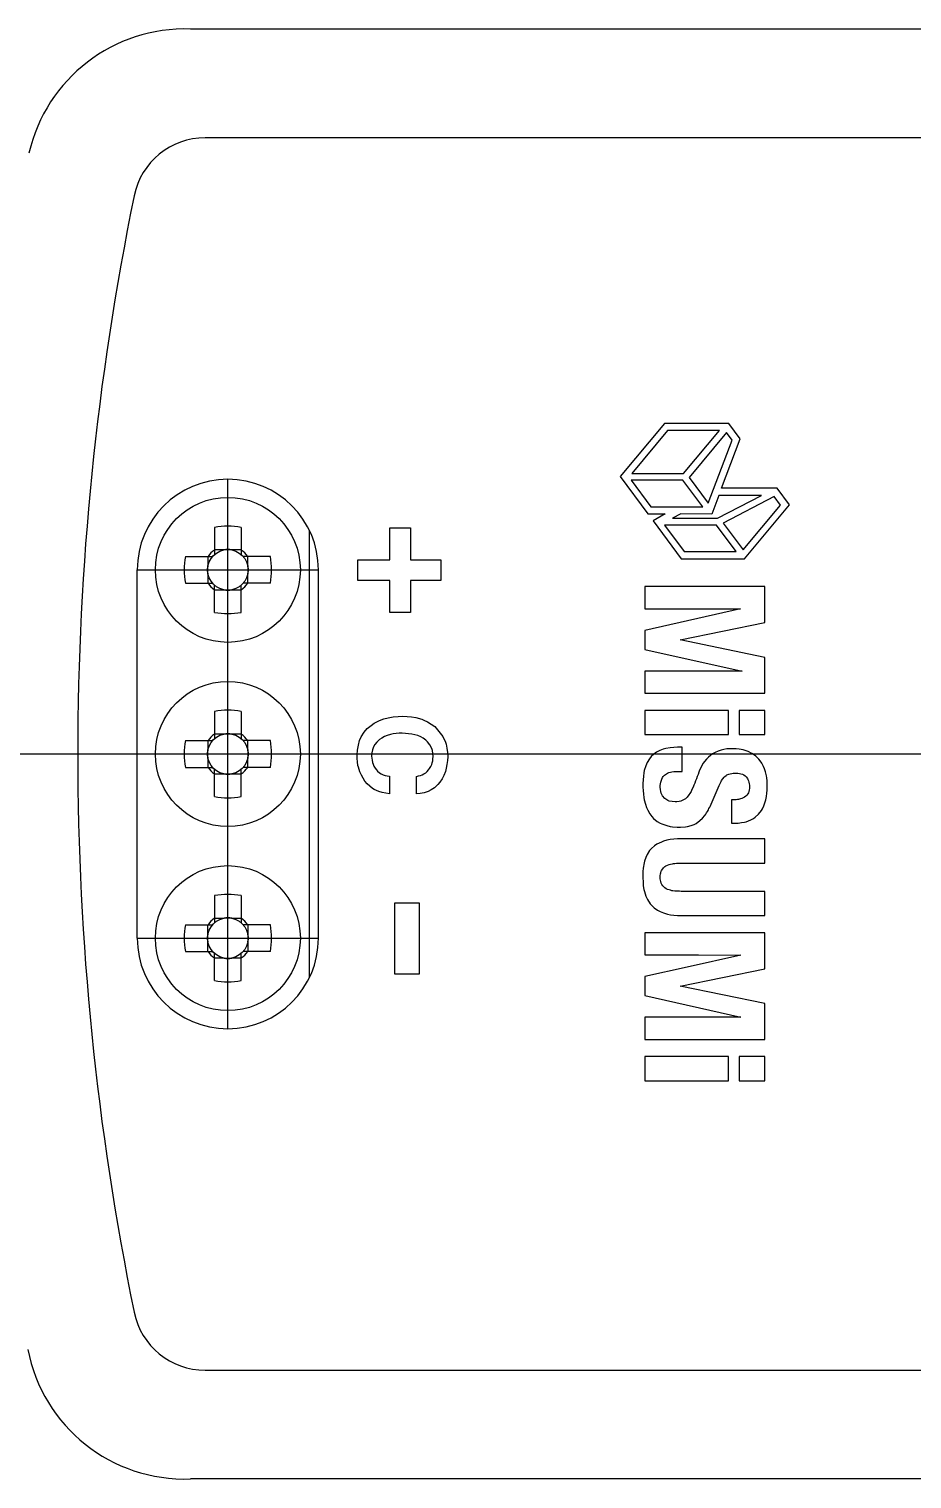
# Model space of a CAD drawing. Extents: x -48 to 334, y -80 to 81.
# Drawn here: x 221.36 to 245.73, y 41.45 to 81.45 of the extents above; entities that cross this region are included whole.
import ezdxf

# ---------------------------------------------------------------- set-up
doc = ezdxf.new("R2010")
doc.units = 0
doc.linetypes.add('CENTER', pattern=[50.8, 31.75, -6.35, 6.35, -6.35])
doc.layers.get('0').update_dxf_attribs({"linetype": 'CONTINUOUS'})
doc.layers.add('CENTER', color=1, linetype='CENTER')

msp = doc.modelspace()

# ---------------------------------------------------------------- linework, layer by layer
at = {"color": 7, "linetype": 'CONTINUOUS'}
for p, q in [((273.598, 81.452), (225.814, 81.452)), ((273.191, 78.452), (226.222, 78.452)), ((238.895, 70.568), (237.673, 69.105)), ((240.672, 70.568), (238.895, 70.568)), ((240.986, 70.145), (240.672, 70.568)), ((238.983, 70.379), (237.992, 69.193)), ((240.41, 70.379), (238.983, 70.379)), ((239.419, 69.193), (240.41, 70.379)), ((240.611, 70.318), (239.576, 69.08)), ((240.105, 68.371), (240.764, 70.112)), ((240.471, 68.784), (240.986, 70.145)), ((240.764, 70.112), (240.611, 70.318)), ((237.673, 69.105), (238.441, 68.075)), ((239.405, 69.004), (237.976, 69.004)), ((237.976, 69.004), (238.522, 68.271)), ((237.992, 69.193), (239.419, 69.193)), ((239.951, 68.271), (239.405, 69.004)), ((239.576, 69.08), (240.105, 68.371)), ((240.396, 68.588), (240.201, 68.073)), ((240.363, 67.958), (241.571, 68.588)), ((241.571, 68.588), (240.396, 68.588)), ((242.001, 68.784), (240.471, 68.784)), ((241.92, 68.56), (240.512, 67.825)), ((242.1, 68.319), (241.92, 68.56)), ((242.343, 68.324), (242.001, 68.784)), ((238.441, 68.075), (238.919, 68.077)), ((238.522, 68.271), (239.951, 68.271)), ((238.919, 68.077), (238.58, 67.887)), ((239.345, 68.077), (239.116, 67.958)), ((240.201, 68.073), (239.345, 68.077)), ((241.066, 67.081), (242.1, 68.319)), ((241.104, 66.841), (242.343, 68.324)), ((226.479, 67.705), (226.479, 66.952)), ((227.219, 67.705), (227.219, 66.952)), ((229.099, 55.282), (229.099, 67.622)), ((231.314, 67.691), (231.887, 67.691)), ((231.314, 66.809), (231.314, 67.691)), ((231.887, 67.691), (231.887, 66.809)), ((238.58, 67.887), (239.359, 66.841)), ((240.33, 67.762), (238.901, 67.762)), ((238.901, 67.762), (239.441, 67.037)), ((239.116, 67.958), (240.363, 67.958)), ((240.87, 67.037), (240.33, 67.762)), ((240.512, 67.825), (241.066, 67.081)), ((225.676, 66.902), (226.428, 66.902)), ((226.299, 66.902), (226.299, 66.637)), ((226.743, 67.082), (226.479, 67.082)), ((227.219, 67.082), (226.954, 67.082)), ((228.021, 66.902), (227.269, 66.902)), ((227.399, 66.637), (227.399, 66.902)), ((239.359, 66.841), (241.104, 66.841)), ((239.441, 67.037), (240.87, 67.037)), ((224.349, 56.372), (224.349, 66.532)), ((226.299, 66.427), (226.299, 66.162)), ((227.399, 66.162), (227.399, 66.427)), ((229.349, 56.372), (229.349, 66.532)), ((230.432, 66.809), (231.314, 66.809)), ((230.432, 66.235), (230.432, 66.809)), ((231.887, 66.809), (232.725, 66.809)), ((232.725, 66.809), (232.725, 66.235)), ((225.676, 66.162), (226.428, 66.162)), ((226.479, 65.359), (226.479, 66.112)), ((227.219, 65.359), (227.219, 66.112)), ((228.021, 66.162), (227.269, 66.162)), ((231.314, 66.235), (230.432, 66.235)), ((231.314, 65.353), (231.314, 66.235)), ((232.725, 66.235), (231.887, 66.235)), ((231.887, 66.235), (231.887, 65.353)), ((238.351, 66.071), (238.351, 65.459)), ((241.667, 66.071), (238.351, 66.071)), ((241.667, 65.077), (241.667, 66.071)), ((226.479, 65.982), (226.743, 65.982)), ((226.954, 65.982), (227.219, 65.982)), ((231.887, 65.353), (231.314, 65.353)), ((238.351, 65.459), (240.998, 65.459)), ((240.998, 65.459), (238.351, 64.859)), ((238.351, 64.859), (238.351, 64.339)), ((239.326, 64.604), (241.667, 65.077)), ((241.667, 64.116), (239.326, 64.604)), ((238.351, 64.339), (241.04, 63.739)), ((241.667, 63.127), (241.667, 64.116)), ((241.04, 63.739), (238.351, 63.739)), ((238.351, 63.739), (238.351, 63.127)), ((238.351, 63.127), (241.667, 63.127)), ((226.479, 62.625), (226.479, 61.872)), ((227.219, 62.625), (227.219, 61.872)), ((231.031, 62.374), (231.156, 62.42)), ((231.156, 62.42), (231.271, 62.45)), ((231.271, 62.45), (231.414, 62.473)), ((231.414, 62.473), (231.546, 62.484)), ((231.546, 62.484), (231.679, 62.492)), ((231.679, 62.492), (231.799, 62.484)), ((231.799, 62.484), (231.917, 62.473)), ((231.917, 62.473), (232.033, 62.456)), ((232.033, 62.456), (232.198, 62.411)), ((232.198, 62.411), (232.254, 62.388)), ((240.666, 62.656), (238.351, 62.656)), ((238.351, 62.656), (238.351, 61.987)), ((240.666, 61.987), (240.666, 62.656)), ((240.96, 62.656), (240.96, 61.987)), ((241.667, 62.656), (240.96, 62.656)), ((241.667, 61.987), (241.667, 62.656)), ((230.53, 61.93), (230.607, 62.051)), ((230.607, 62.051), (230.696, 62.151)), ((230.696, 62.151), (230.799, 62.239)), ((230.799, 62.239), (230.89, 62.301)), ((230.89, 62.301), (231.031, 62.374)), ((231.492, 62.017), (231.409, 62.006)), ((231.576, 62.024), (231.492, 62.017)), ((231.661, 62.028), (231.576, 62.024)), ((231.749, 62.021), (231.661, 62.028)), ((231.836, 62.012), (231.749, 62.021)), ((231.921, 62), (231.836, 62.012)), ((232.254, 62.388), (232.357, 62.335)), ((232.357, 62.335), (232.458, 62.274)), ((232.458, 62.274), (232.557, 62.208)), ((232.557, 62.208), (232.636, 62.118)), ((232.636, 62.118), (232.711, 62.026)), ((232.711, 62.026), (232.777, 61.931)), ((225.676, 61.822), (226.428, 61.822)), ((226.299, 61.822), (226.299, 61.557)), ((226.743, 62.002), (226.479, 62.002)), ((227.219, 62.002), (226.954, 62.002)), ((228.021, 61.822), (227.269, 61.822)), ((227.399, 61.557), (227.399, 61.822)), ((230.43, 61.559), (230.452, 61.692)), ((230.452, 61.692), (230.485, 61.82)), ((230.485, 61.82), (230.53, 61.93)), ((230.87, 61.649), (230.841, 61.565)), ((230.908, 61.717), (230.87, 61.649)), ((230.961, 61.783), (230.908, 61.717)), ((231.034, 61.849), (230.961, 61.783)), ((231.094, 61.891), (231.034, 61.849)), ((231.168, 61.932), (231.094, 61.891)), ((231.246, 61.965), (231.168, 61.932)), ((231.332, 61.991), (231.246, 61.965)), ((231.409, 62.006), (231.332, 61.991)), ((232.005, 61.983), (231.921, 62)), ((232.087, 61.959), (232.005, 61.983)), ((232.176, 61.922), (232.087, 61.959)), ((232.24, 61.886), (232.176, 61.922)), ((232.309, 61.835), (232.24, 61.886)), ((232.357, 61.79), (232.309, 61.835)), ((232.424, 61.706), (232.357, 61.79)), ((232.476, 61.6), (232.424, 61.706)), ((232.777, 61.931), (232.852, 61.783)), ((232.852, 61.783), (232.87, 61.725)), ((232.87, 61.725), (232.893, 61.613)), ((232.893, 61.613), (232.907, 61.496)), ((238.351, 61.987), (240.666, 61.987)), ((239.054, 61.626), (238.931, 61.606)), ((239.152, 61.635), (239.054, 61.626)), ((239.251, 61.641), (239.152, 61.635)), ((239.386, 61.641), (239.251, 61.641)), ((239.386, 60.973), (239.386, 61.641)), ((240.96, 61.987), (241.667, 61.987)), ((226.299, 61.347), (226.299, 61.082)), ((227.399, 61.082), (227.399, 61.347)), ((230.414, 61.425), (230.43, 61.559)), ((230.418, 61.328), (230.414, 61.425)), ((230.425, 61.232), (230.418, 61.328)), ((230.438, 61.137), (230.425, 61.232)), ((230.826, 61.481), (230.816, 61.396)), ((230.816, 61.396), (230.821, 61.337)), ((230.821, 61.337), (230.829, 61.279)), ((230.841, 61.565), (230.826, 61.481)), ((230.829, 61.279), (230.84, 61.222)), ((230.84, 61.222), (230.855, 61.171)), ((232.474, 61.16), (232.49, 61.208)), ((232.491, 61.55), (232.476, 61.6)), ((232.49, 61.208), (232.502, 61.268)), ((232.505, 61.465), (232.491, 61.55)), ((232.502, 61.268), (232.509, 61.323)), ((232.513, 61.379), (232.505, 61.465)), ((232.509, 61.323), (232.513, 61.379)), ((232.906, 61.271), (232.895, 61.164)), ((232.915, 61.378), (232.906, 61.271)), ((232.907, 61.496), (232.915, 61.378)), ((238.417, 61.216), (238.378, 61.125)), ((238.48, 61.319), (238.417, 61.216)), ((238.529, 61.379), (238.48, 61.319)), ((238.6, 61.447), (238.529, 61.379)), ((238.673, 61.5), (238.6, 61.447)), ((238.768, 61.551), (238.673, 61.5)), ((238.861, 61.587), (238.768, 61.551)), ((238.931, 61.606), (238.861, 61.587)), ((240, 61.245), (239.968, 61.201)), ((240.058, 61.313), (240, 61.245)), ((240.11, 61.364), (240.058, 61.313)), ((240.165, 61.412), (240.11, 61.364)), ((240.221, 61.46), (240.165, 61.412)), ((240.297, 61.497), (240.221, 61.46)), ((240.374, 61.532), (240.297, 61.497)), ((240.462, 61.562), (240.374, 61.532)), ((240.535, 61.579), (240.462, 61.562)), ((240.619, 61.59), (240.535, 61.579)), ((240.704, 61.594), (240.619, 61.59)), ((240.763, 61.595), (240.704, 61.594)), ((240.874, 61.59), (240.763, 61.595)), ((240.958, 61.582), (240.874, 61.59)), ((241.065, 61.563), (240.958, 61.582)), ((241.123, 61.548), (241.065, 61.563)), ((241.203, 61.52), (241.123, 61.548)), ((241.31, 61.468), (241.203, 61.52)), ((241.353, 61.441), (241.31, 61.468)), ((241.42, 61.39), (241.353, 61.441)), ((241.499, 61.313), (241.42, 61.39)), ((241.536, 61.267), (241.499, 61.313)), ((241.583, 61.197), (241.536, 61.267)), ((225.676, 61.082), (226.428, 61.082)), ((226.479, 60.279), (226.479, 61.032)), ((226.479, 60.902), (226.743, 60.902)), ((226.954, 60.902), (227.219, 60.902)), ((227.219, 60.279), (227.219, 61.032)), ((228.021, 61.082), (227.269, 61.082)), ((230.449, 61.088), (230.438, 61.137)), ((230.493, 60.956), (230.449, 61.088)), ((230.533, 60.869), (230.493, 60.956)), ((230.578, 60.783), (230.533, 60.869)), ((230.855, 61.171), (230.88, 61.113)), ((230.88, 61.113), (230.911, 61.062)), ((230.911, 61.062), (230.946, 61.015)), ((230.946, 61.015), (230.98, 60.979)), ((230.98, 60.979), (231.033, 60.934)), ((231.033, 60.934), (231.082, 60.902)), ((231.082, 60.902), (231.13, 60.879)), ((231.13, 60.879), (231.19, 60.861)), ((231.19, 60.861), (231.247, 60.85)), ((231.247, 60.85), (231.306, 60.842)), ((231.306, 60.842), (231.306, 60.351)), ((232.05, 60.835), (232.106, 60.847)), ((232.05, 60.351), (232.05, 60.835)), ((232.106, 60.847), (232.16, 60.862)), ((232.16, 60.862), (232.213, 60.88)), ((232.213, 60.88), (232.258, 60.902)), ((232.258, 60.902), (232.308, 60.936)), ((232.308, 60.936), (232.35, 60.973)), ((232.35, 60.973), (232.388, 61.015)), ((232.388, 61.015), (232.416, 61.053)), ((232.416, 61.053), (232.451, 61.11)), ((232.451, 61.11), (232.474, 61.16)), ((232.81, 60.858), (232.76, 60.764)), ((232.852, 60.965), (232.81, 60.858)), ((232.877, 61.06), (232.852, 60.965)), ((232.895, 61.164), (232.877, 61.06)), ((238.314, 60.836), (238.306, 60.737)), ((238.328, 60.933), (238.314, 60.836)), ((238.34, 60.995), (238.328, 60.933)), ((238.378, 61.125), (238.34, 60.995)), ((238.842, 60.802), (238.859, 60.827)), ((238.859, 60.827), (238.901, 60.871)), ((238.901, 60.871), (238.952, 60.908)), ((238.952, 60.908), (238.976, 60.921)), ((238.976, 60.921), (239.018, 60.938)), ((239.018, 60.938), (239.062, 60.951)), ((239.062, 60.951), (239.101, 60.959)), ((239.101, 60.959), (239.152, 60.966)), ((239.152, 60.966), (239.197, 60.969)), ((239.197, 60.969), (239.243, 60.971)), ((239.243, 60.971), (239.288, 60.973)), ((239.288, 60.973), (239.386, 60.973)), ((239.8, 60.828), (239.778, 60.769)), ((239.821, 60.888), (239.8, 60.828)), ((239.842, 60.948), (239.821, 60.888)), ((239.863, 61.008), (239.842, 60.948)), ((239.896, 61.074), (239.863, 61.008)), ((239.93, 61.139), (239.896, 61.074)), ((239.968, 61.201), (239.93, 61.139)), ((240.504, 60.769), (240.543, 60.816)), ((240.543, 60.816), (240.56, 60.832)), ((240.56, 60.832), (240.594, 60.859)), ((240.594, 60.859), (240.62, 60.875)), ((240.62, 60.875), (240.669, 60.897)), ((240.669, 60.897), (240.707, 60.908)), ((240.707, 60.908), (240.751, 60.918)), ((240.751, 60.918), (240.793, 60.924)), ((240.793, 60.924), (240.836, 60.927)), ((240.836, 60.927), (240.878, 60.926)), ((240.878, 60.926), (240.919, 60.923)), ((240.919, 60.923), (240.964, 60.917)), ((240.964, 60.917), (241.006, 60.907)), ((241.006, 60.907), (241.047, 60.893)), ((241.047, 60.893), (241.085, 60.875)), ((241.085, 60.875), (241.119, 60.852)), ((241.119, 60.852), (241.151, 60.822)), ((241.151, 60.822), (241.183, 60.78)), ((241.632, 61.103), (241.583, 61.197)), ((241.656, 61.044), (241.632, 61.103)), ((241.683, 60.964), (241.656, 61.044)), ((241.71, 60.847), (241.683, 60.964)), ((241.717, 60.798), (241.71, 60.847)), ((230.625, 60.698), (230.578, 60.783)), ((230.695, 60.627), (230.625, 60.698)), ((230.767, 60.56), (230.695, 60.627)), ((230.844, 60.5), (230.767, 60.56)), ((230.886, 60.474), (230.844, 60.5)), ((231.016, 60.417), (230.886, 60.474)), ((231.11, 60.39), (231.016, 60.417)), ((232.372, 60.417), (232.262, 60.384)), ((232.459, 60.46), (232.372, 60.417)), ((232.547, 60.521), (232.459, 60.46)), ((232.639, 60.606), (232.547, 60.521)), ((232.699, 60.675), (232.639, 60.606)), ((232.76, 60.764), (232.699, 60.675)), ((238.302, 60.639), (238.3, 60.54)), ((238.3, 60.54), (238.306, 60.443)), ((238.306, 60.737), (238.302, 60.639)), ((238.306, 60.443), (238.314, 60.347)), ((238.777, 60.54), (238.78, 60.585)), ((238.784, 60.476), (238.777, 60.54)), ((238.78, 60.585), (238.785, 60.631)), ((238.796, 60.414), (238.784, 60.476)), ((238.785, 60.631), (238.792, 60.675)), ((238.792, 60.675), (238.8, 60.706)), ((238.809, 60.371), (238.796, 60.414)), ((238.8, 60.706), (238.82, 60.762)), ((238.82, 60.762), (238.842, 60.802)), ((239.629, 60.417), (239.599, 60.362)), ((239.654, 60.468), (239.629, 60.417)), ((239.684, 60.533), (239.654, 60.468)), ((239.709, 60.591), (239.684, 60.533)), ((239.733, 60.65), (239.709, 60.591)), ((239.756, 60.709), (239.733, 60.65)), ((239.778, 60.769), (239.756, 60.709)), ((240.181, 60.066), (240.404, 60.583)), ((240.404, 60.583), (240.422, 60.621)), ((240.422, 60.621), (240.44, 60.66)), ((240.44, 60.66), (240.459, 60.697)), ((240.459, 60.697), (240.472, 60.72)), ((240.472, 60.72), (240.504, 60.769)), ((241.183, 60.78), (241.199, 60.752)), ((241.199, 60.752), (241.216, 60.713)), ((241.223, 60.416), (241.211, 60.385)), ((241.216, 60.713), (241.226, 60.679)), ((241.233, 60.464), (241.223, 60.416)), ((241.226, 60.679), (241.234, 60.63)), ((241.238, 60.504), (241.233, 60.464)), ((241.234, 60.63), (241.238, 60.588)), ((241.238, 60.588), (241.241, 60.546)), ((241.241, 60.546), (241.238, 60.504)), ((241.725, 60.715), (241.717, 60.798)), ((241.72, 60.367), (241.728, 60.456)), ((241.73, 60.63), (241.725, 60.715)), ((241.728, 60.456), (241.733, 60.546)), ((241.733, 60.546), (241.73, 60.63)), ((231.207, 60.369), (231.11, 60.39)), ((231.306, 60.351), (231.207, 60.369)), ((232.157, 60.364), (232.05, 60.351)), ((232.262, 60.384), (232.157, 60.364)), ((238.314, 60.347), (238.326, 60.252)), ((238.326, 60.252), (238.337, 60.19)), ((238.337, 60.19), (238.37, 60.064)), ((238.37, 60.064), (238.403, 59.973)), ((238.845, 60.297), (238.809, 60.371)), ((238.906, 60.226), (238.845, 60.297)), ((238.933, 60.204), (238.906, 60.226)), ((238.988, 60.171), (238.933, 60.204)), ((239.027, 60.155), (238.988, 60.171)), ((239.11, 60.137), (239.027, 60.155)), ((239.19, 60.133), (239.11, 60.137)), ((239.238, 60.134), (239.19, 60.133)), ((239.301, 60.142), (239.238, 60.134)), ((239.351, 60.154), (239.301, 60.142)), ((239.422, 60.183), (239.351, 60.154)), ((239.478, 60.219), (239.422, 60.183)), ((239.523, 60.26), (239.478, 60.219)), ((239.572, 60.321), (239.523, 60.26)), ((239.599, 60.362), (239.572, 60.321)), ((240.144, 59.986), (240.163, 60.026)), ((240.163, 60.026), (240.181, 60.066)), ((240.789, 60.185), (240.748, 60.184)), ((240.748, 60.184), (240.748, 59.542)), ((240.83, 60.188), (240.789, 60.185)), ((240.871, 60.191), (240.83, 60.188)), ((240.912, 60.195), (240.871, 60.191)), ((240.936, 60.199), (240.912, 60.195)), ((240.992, 60.212), (240.936, 60.199)), ((241.031, 60.225), (240.992, 60.212)), ((241.081, 60.248), (241.031, 60.225)), ((241.105, 60.262), (241.081, 60.248)), ((241.138, 60.287), (241.105, 60.262)), ((241.169, 60.318), (241.138, 60.287)), ((241.192, 60.349), (241.169, 60.318)), ((241.211, 60.385), (241.192, 60.349)), ((241.598, 59.938), (241.637, 60.019)), ((241.637, 60.019), (241.669, 60.103)), ((241.669, 60.103), (241.692, 60.187)), ((241.692, 60.187), (241.709, 60.278)), ((241.709, 60.278), (241.72, 60.367)), ((238.403, 59.973), (238.435, 59.903)), ((238.435, 59.903), (238.493, 59.802)), ((238.493, 59.802), (238.551, 59.724)), ((238.551, 59.724), (238.594, 59.677)), ((238.594, 59.677), (238.693, 59.594)), ((239.769, 59.536), (239.875, 59.616)), ((239.875, 59.616), (239.944, 59.685)), ((239.944, 59.685), (240.009, 59.758)), ((240.009, 59.758), (240.034, 59.795)), ((240.034, 59.795), (240.058, 59.832)), ((240.058, 59.832), (240.081, 59.87)), ((240.081, 59.87), (240.107, 59.915)), ((240.107, 59.915), (240.124, 59.947)), ((240.124, 59.947), (240.144, 59.986)), ((241.153, 59.585), (241.277, 59.632)), ((241.277, 59.632), (241.356, 59.677)), ((241.356, 59.677), (241.395, 59.705)), ((241.395, 59.705), (241.492, 59.793)), ((241.492, 59.793), (241.57, 59.892)), ((241.57, 59.892), (241.598, 59.938)), ((238.693, 59.594), (238.776, 59.544)), ((238.776, 59.544), (238.821, 59.522)), ((238.821, 59.522), (238.957, 59.475)), ((238.957, 59.475), (239.051, 59.455)), ((239.051, 59.455), (239.121, 59.445)), ((239.121, 59.445), (239.243, 59.434)), ((239.243, 59.434), (239.339, 59.434)), ((239.339, 59.434), (239.473, 59.444)), ((239.473, 59.444), (239.533, 59.453)), ((239.533, 59.453), (239.628, 59.476)), ((239.628, 59.476), (239.718, 59.509)), ((239.718, 59.509), (239.769, 59.536)), ((240.748, 59.542), (240.841, 59.542)), ((240.841, 59.542), (240.931, 59.548)), ((240.931, 59.548), (241.02, 59.558)), ((241.02, 59.558), (241.108, 59.573)), ((241.108, 59.573), (241.153, 59.585)), ((238.535, 58.842), (238.487, 58.786)), ((238.624, 58.92), (238.535, 58.842)), ((238.689, 58.964), (238.624, 58.92)), ((238.81, 59.023), (238.689, 58.964)), ((238.869, 59.045), (238.81, 59.023)), ((238.963, 59.071), (238.869, 59.045)), ((239.052, 59.089), (238.963, 59.071)), ((239.157, 59.101), (239.052, 59.089)), ((239.255, 59.108), (239.157, 59.101)), ((239.354, 59.112), (239.255, 59.108)), ((241.667, 59.112), (239.354, 59.112)), ((241.667, 58.443), (241.667, 59.112)), ((238.336, 58.447), (238.312, 58.304)), ((238.349, 58.498), (238.336, 58.447)), ((238.381, 58.592), (238.349, 58.498)), ((238.421, 58.682), (238.381, 58.592)), ((238.487, 58.786), (238.421, 58.682)), ((239.021, 58.402), (239.062, 58.414)), ((239.062, 58.414), (239.118, 58.426)), ((239.118, 58.426), (239.145, 58.43)), ((239.145, 58.43), (239.186, 58.435)), ((239.186, 58.435), (239.228, 58.438)), ((239.228, 58.438), (239.27, 58.44)), ((239.27, 58.44), (239.311, 58.442)), ((239.311, 58.442), (239.353, 58.443)), ((239.353, 58.443), (241.667, 58.443)), ((238.3, 58.108), (238.299, 58.052)), ((238.299, 58.052), (238.304, 57.911)), ((238.303, 58.206), (238.3, 58.108)), ((238.312, 58.304), (238.303, 58.206)), ((238.777, 58.034), (238.778, 58.094)), ((238.778, 58.01), (238.777, 58.034)), ((238.778, 58.094), (238.785, 58.144)), ((238.783, 57.968), (238.778, 58.01)), ((238.785, 58.144), (238.793, 58.176)), ((238.793, 58.176), (238.806, 58.216)), ((238.806, 58.216), (238.816, 58.235)), ((238.816, 58.235), (238.849, 58.287)), ((238.849, 58.287), (238.867, 58.307)), ((238.867, 58.307), (238.91, 58.345)), ((238.91, 58.345), (238.935, 58.362)), ((238.935, 58.362), (238.982, 58.387)), ((238.982, 58.387), (239.021, 58.402)), ((238.304, 57.911), (238.312, 57.813)), ((238.312, 57.813), (238.328, 57.716)), ((238.328, 57.716), (238.341, 57.657)), ((238.341, 57.657), (238.383, 57.526)), ((238.791, 57.93), (238.783, 57.968)), ((238.806, 57.888), (238.791, 57.93)), ((238.826, 57.848), (238.806, 57.888)), ((238.849, 57.816), (238.826, 57.848)), ((238.879, 57.785), (238.849, 57.816)), ((238.91, 57.759), (238.879, 57.785)), ((238.947, 57.735), (238.91, 57.759)), ((238.982, 57.718), (238.947, 57.735)), ((239.022, 57.703), (238.982, 57.718)), ((239.062, 57.691), (239.022, 57.703)), ((239.103, 57.681), (239.062, 57.691)), ((239.127, 57.677), (239.103, 57.681)), ((239.186, 57.67), (239.127, 57.677)), ((239.228, 57.666), (239.186, 57.67)), ((239.27, 57.664), (239.228, 57.666)), ((239.311, 57.663), (239.27, 57.664)), ((239.353, 57.662), (239.311, 57.663)), ((241.667, 57.662), (239.353, 57.662)), ((241.667, 56.993), (241.667, 57.662)), ((226.479, 57.545), (226.479, 56.792)), ((227.219, 57.545), (227.219, 56.792)), ((231.458, 57.344), (232.128, 57.344)), ((231.458, 55.38), (231.458, 57.344)), ((232.128, 57.344), (232.128, 55.38)), ((238.383, 57.526), (238.425, 57.437)), ((238.425, 57.437), (238.504, 57.318)), ((238.504, 57.318), (238.54, 57.277)), ((238.54, 57.277), (238.612, 57.21)), ((238.612, 57.21), (238.702, 57.146)), ((226.479, 56.922), (226.743, 56.922)), ((226.954, 56.922), (227.219, 56.922)), ((238.702, 57.146), (238.778, 57.104)), ((238.778, 57.104), (238.869, 57.066)), ((238.869, 57.066), (238.982, 57.033)), ((238.982, 57.033), (239.06, 57.018)), ((239.06, 57.018), (239.157, 57.006)), ((239.157, 57.006), (239.255, 56.998)), ((239.255, 56.998), (239.354, 56.993)), ((239.354, 56.993), (241.667, 56.993)), ((225.676, 56.742), (226.428, 56.742)), ((226.299, 56.477), (226.299, 56.742)), ((228.021, 56.742), (227.269, 56.742)), ((227.399, 56.742), (227.399, 56.477)), ((241.667, 56.522), (238.351, 56.522)), ((238.351, 56.522), (238.351, 55.91)), ((241.667, 55.528), (241.667, 56.522)), ((226.299, 56.002), (226.299, 56.267)), ((227.399, 56.267), (227.399, 56.002)), ((225.676, 56.002), (226.428, 56.002)), ((226.479, 55.199), (226.479, 55.952)), ((226.743, 55.822), (226.479, 55.822)), ((227.219, 55.822), (226.954, 55.822)), ((227.219, 55.199), (227.219, 55.952)), ((228.021, 56.002), (227.269, 56.002)), ((238.351, 55.91), (239.837, 55.907)), ((241.005, 55.906), (239.519, 55.572)), ((239.837, 55.907), (241.005, 55.906)), ((232.128, 55.38), (231.458, 55.38)), ((239.519, 55.572), (238.351, 55.31)), ((238.351, 55.31), (238.351, 54.79)), ((239.326, 55.045), (241.667, 55.528)), ((241.667, 54.567), (239.326, 55.045)), ((238.351, 54.79), (241.005, 54.194)), ((241.667, 53.578), (241.667, 54.567)), ((239.519, 54.192), (238.351, 54.19)), ((238.351, 54.19), (238.351, 53.578)), ((241.005, 54.194), (239.519, 54.192)), ((238.351, 53.578), (241.667, 53.578)), ((240.666, 53.107), (238.351, 53.107)), ((238.351, 53.107), (238.351, 52.438)), ((240.666, 52.438), (240.666, 53.107)), ((241.667, 53.107), (240.96, 53.107)), ((240.96, 53.107), (240.96, 52.438)), ((241.667, 52.438), (241.667, 53.107)), ((238.351, 52.438), (240.666, 52.438)), ((240.96, 52.438), (241.667, 52.438)), ((226.222, 44.452), (273.191, 44.452)), ((273.598, 41.452), (225.814, 41.452))]:
    msp.add_line(p, q, dxfattribs=at)
for centre, radius in [((226.849, 66.532), 2), ((226.849, 66.532), 0.56), ((226.849, 61.452), 2), ((226.849, 61.452), 0.56), ((226.849, 56.372), 2), ((226.849, 56.372), 0.56)]:
    msp.add_circle(centre, radius, dxfattribs=at)
for centre, radius, start, end in [((225.66, 77.046), 4.409, 87.9965, 167.1198), ((226.222, 76.452), 2, 90.0002, 168.4629), ((299.706, 61.452), 77, 168.46302, 191.53698), ((226.849, 66.532), 2.5, 0, 180), ((226.849, 65.739), 2, 79.3389, 100.6611), ((227.642, 66.532), 2, 169.3389, 190.6611), ((226.849, 66.532), 0.66, 124.0977, 145.9023), ((226.849, 66.655), 0.44, 76.1448, 103.8552), ((226.849, 66.532), 0.66, 34.0977, 55.9023), ((226.056, 66.532), 2, 349.3389, 10.6611), ((226.726, 66.532), 0.44, 166.1448, 193.8552), ((226.972, 66.532), 0.44, 346.1448, 13.8552), ((226.849, 66.532), 0.66, 214.0977, 235.9023), ((226.849, 66.532), 0.66, 304.0977, 325.9023), ((226.849, 66.409), 0.44, 256.1448, 283.8552), ((226.849, 67.325), 2, 259.3389, 280.6611), ((226.849, 60.659), 2, 79.3389, 100.6611), ((226.849, 61.575), 0.44, 76.1448, 103.8552), ((227.642, 61.452), 2, 169.3389, 190.6611), ((226.849, 61.452), 0.66, 124.0977, 145.9023), ((226.849, 61.452), 0.66, 34.0977, 55.9023), ((226.056, 61.452), 2, 349.3389, 10.6611), ((226.726, 61.452), 0.44, 166.1448, 193.8552), ((226.972, 61.452), 0.44, 346.1448, 13.8552), ((226.849, 61.452), 0.66, 214.0977, 235.9023), ((226.849, 61.329), 0.44, 256.1448, 283.8552), ((226.849, 61.452), 0.66, 304.0977, 325.9023), ((226.849, 62.245), 2, 259.3389, 280.6611), ((226.849, 55.579), 2, 79.3389, 100.6611), ((226.849, 56.372), 0.66, 124.0977, 145.9023), ((226.849, 56.495), 0.44, 76.1448, 103.8552), ((226.849, 56.372), 0.66, 34.0977, 55.9023), ((227.642, 56.372), 2, 169.3389, 190.6611), ((226.726, 56.372), 0.44, 166.1448, 193.8552), ((226.972, 56.372), 0.44, 346.1448, 13.8552), ((226.056, 56.372), 2, 349.3389, 10.6611), ((226.849, 56.372), 2.5, 180, 0), ((226.849, 56.372), 0.66, 214.0977, 235.9023), ((226.849, 56.249), 0.44, 256.1448, 283.8552), ((226.849, 56.372), 0.66, 304.0977, 325.9023), ((226.849, 57.165), 2, 259.3389, 280.6611), ((226.222, 46.452), 2, 191.5371, 269.9998), ((225.66, 45.858), 4.409, 190.904, 272.0035)]:
    msp.add_arc(centre, radius, start, end, dxfattribs=at)
at = {"layer": 'CENTER', "color": 1, "linetype": 'CONTINUOUS'}
for p, q in [((226.849, 53.872), (226.849, 69.032)), ((224.349, 66.532), (229.349, 66.532)), ((291.785, 61.452), (207.628, 61.452)), ((224.349, 56.372), (229.349, 56.372))]:
    msp.add_line(p, q, dxfattribs=at)

doc.saveas('drawing.dxf')
